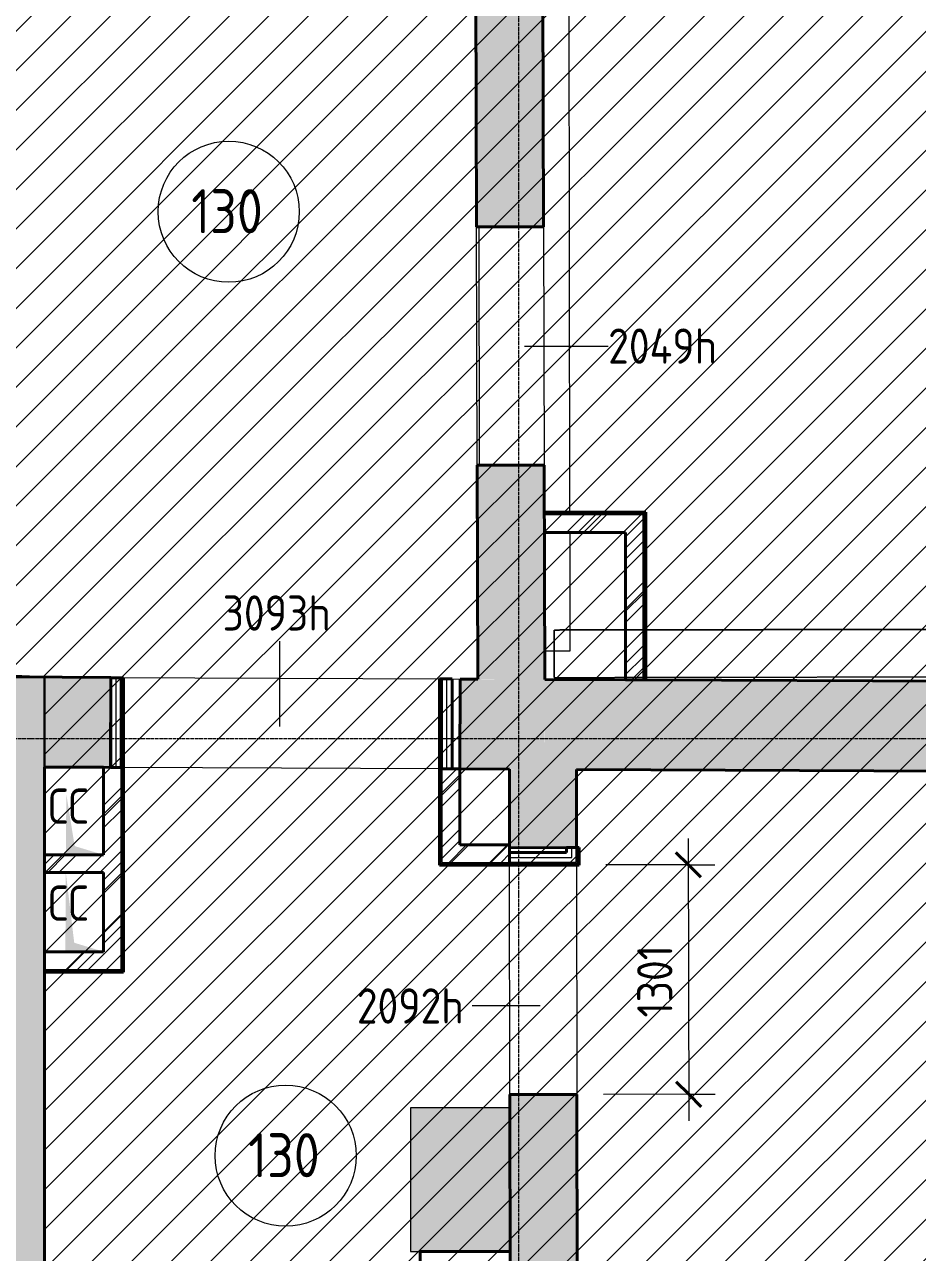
# Model space of a CAD drawing. Header units: millimetres. Extents: x -11886 to 379896, y -8130 to 47743.
# Drawn here: x 46607 to 51670, y 17641 to 24606 of the extents above; entities that cross this region are included whole.
import ezdxf

# ---------------------------------------------------------------- set-up
doc = ezdxf.new("R2010")
doc.units = ezdxf.units.MM
for name, pattern in [('ADSK_Линия сетки', [25, 20, -2.5, 0, -2.5]), ('ADSK_Сверху', [4.5, 3, -1.5]), ('ADSK_Снесено', [4.5, 3, -1.5])]:
    doc.linetypes.add(name, pattern=pattern)
for name, color, linetype, lineweight in [('Аннотация', 7, 'Continuous', 9), ('Каркас', 7, 'Continuous', 18), ('Марки помещений', 7, 'Continuous', 20), ('Оси', 7, 'Continuous', 9), ('Размеры', 7, 'Continuous', 9), ('Размеры-100', 7, 'Continuous', 9), ('Узлы', 7, 'Continuous', 18)]:
    doc.layers.add(name, color=color, linetype=linetype, lineweight=lineweight)
for name, color, linetype, lineweight, true_color in [('Линии', 7, 'Continuous', 9, 0x00a600), ('Стены внутренние', 5, 'Continuous', 18, 0x0000ff), ('Стены наружные', 1, 'ADSK_Снесено', 18, 0xff0000), ('Стены штриховка', 5, 'Continuous', 18, 0x0000ff)]:
    doc.layers.add(name, color=color, linetype=linetype, lineweight=lineweight, true_color=true_color)
doc.styles.add('GOST Common_1', font='GOST_Common.ttf', dxfattribs={"width": 0.9, "height": 200})
doc.styles.add('GOST Common_2', font='GOST_Common.ttf', dxfattribs={"width": 0.9, "height": 250})
doc.dimstyles.new('ADSK_Основной_2_мм_Округление_до_1_мм', dxfattribs={"dimscale": 304.8, "dimtxt": 201.142999, "dimasz": 0.463911, "dimexe": 0.492126, "dimexo": 0.492126, "dimgap": 0.098425, "dimtad": 1, "dimdec": 0, "dimdsep": 46, "dimtxsty": 'GOST Common_1', "dimblk1": 'OBLIQUE', "dimblk2": 'OBLIQUE', "dimsah": 1, "dimcen": 0.09, "dimdle": 0.492126, "dimazin": 2, "dimtfac": 1, "dimtdec": 4, "dimtix": 1, "dimtmove": 0, "dimatfit": 3, "dimfxl": 1, "dimtvp": 1, "dimtolj": 1, "dimtzin": 0, "dimlwd": 20, "dimlwe": 20, "dimarcsym": 2})
pattern_1 = [(45, (0, 0), (-179.6051, 179.6051), []), (45, (63.5, 0), (0, 359.2102), []), (45, (-63.5, 0), (0, 359.2102), [])]

# ---------------------------------------------------------------- blocks, each defined once
blk = doc.blocks.new('ADSK_БалкаЖБ_Прямоугольная - 269х530мм-826604-01 План 1-го этажа маркировочный')
at = {"layer": 'Каркас', "color": 253, "linetype": 'ADSK_Сверху', "true_color": 0xaaaaaa}
for p, q in [((-2990.4, 134.5), (-2990.4, -134.5)), ((-2990.4, 134.5), (2990.4, 134.5)), ((2990.4, -134.5), (2990.4, 134.5)), ((-2990.4, -134.5), (2990.4, -134.5))]:
    blk.add_line(p, q, dxfattribs=at)
at = {"layer": 'Каркас', "color": 253, "linetype": 'ADSK_Сверху', "true_color": 0xb2b2b2}
for p, q in [((-2990.4, -134.5), (-2990.4, 134.5)), ((2990.4, 134.5), (-2990.4, 134.5)), ((2990.4, 134.5), (2990.4, -134.5)), ((-2990.4, -134.5), (2990.4, -134.5))]:
    blk.add_line(p, q, dxfattribs=at)
blk = doc.blocks.new('ADSK_Марка_Помещение_ОдноЗначение - Номер-247393-01 План 1-го этажа маркировочный')
at = {"layer": 'Марки помещений'}
blk.add_circle((0, 0), 4, dxfattribs=at)
blk = doc.blocks.new('DIMBLOCK52-01 План 1-го этажа маркировочный')
at = {"layer": 'Размеры-100', "lineweight": 20, "transparency": 16777216}
for p, q in [((50370.5, 19989.8), (50372.8, 18388.5)), ((50370.7, 19839.8), (49902.2, 19839.2)), ((50370.7, 19839.8), (50520.7, 19840)), ((50372.6, 18538.5), (49889.1, 18537.8)), ((50372.6, 18538.5), (50522.6, 18538.7))]:
    blk.add_line(p, q, dxfattribs=at)
at = {"layer": 'Размеры-100', "lineweight": 40, "transparency": 16777216}
for p, q in [((50370.7, 19839.8), (50299.9, 19910.4)), ((50370.7, 19839.8), (50441.5, 19769.2)), ((50372.6, 18538.5), (50301.8, 18609.1)), ((50372.6, 18538.5), (50443.4, 18467.9))]:
    blk.add_line(p, q, dxfattribs=at)
at = {"layer": 'Размеры-100', "color": 0, "lineweight": 20, "transparency": 16777216, "insert": (50080.3, 18974.3), "char_height": 200, "width": 515.472, "attachment_point": 1, "rotation": 90, "line_spacing_factor": 1.022761, "style": 'GOST Common_1'}
blk.add_mtext('1301', dxfattribs=at)
blk = doc.blocks.new('_Oblique')
at = {"color": 0, "linetype": 'ByBlock', "lineweight": -2}
blk.add_line((-0.5, -0.5), (0.5, 0.5), dxfattribs=at)

msp = doc.modelspace()

# ---------------------------------------------------------------- hatches: boundary and pattern name
at = {"lineweight": 13, "true_color": 0x636466, "transparency": 33554559}
h = msp.add_hatch(dxfattribs=at)
h.set_pattern_fill('ANSI31', color=251, scale=50)
h.set_pattern_definition([(45, (0, 84876.59), (-112.2532, 112.2532), [])])
h.paths.add_polyline_path([(49933.4, 8532.3), (56213.95, 8532.3), (56032.62, 43759.21), (46033.21, 43759.21), (46033.21, 20934.06), (46719.85, 20904.57), (46719.85, 10918.4), (782.6, 10918.4), (771.13, 8529.25), (290.5, 8529.25), (290.5, 306.79), (8273, 272.02), (8273, 2186.48), (18972.64, 2186.48), (18972.64, -2732.57), (31336.4, -2732.57), (31336.4, 2185.74), (42036.93, 2106.79), (42036.93, 150.23), (49933.4, 150.23)])
at = {"layer": 'Стены внутренние', "true_color": 0xc0c0c0}
h = msp.add_hatch(color=9, dxfattribs=at)
h.paths.add_polyline_path([(49556.23, 20891.93), (49552.77, 22107.51), (49172.77, 22106.43), (49176.22, 20893.68), (49514.37, 20892.12)])
h.paths.add_polyline_path([(49168.93, 23458.87), (49548.93, 23459.95), (49541.69, 26011.91), (49161.69, 26010.83), (49168.93, 23459.95)])
at = {"layer": 'Стены внутренние', "lineweight": 9}
h = msp.add_hatch(dxfattribs=at)
h.set_pattern_fill('FP_3', color=256, style=0, pattern_type=2)
h.set_pattern_definition(pattern_1)
h.paths.add_polyline_path([(50014.84, 21724.84), (50114.84, 21724.84), (50114.84, 21824.84), (49553.58, 21824.84), (49553.86, 21724.84), (49736.53, 21724.84)])
h = msp.add_hatch(dxfattribs=at)
h.set_pattern_fill('FP_3', color=256, style=0, pattern_type=2)
h.set_pattern_definition(pattern_1)
h.paths.add_polyline_path([(50114.84, 20889.35), (50114.84, 21724.84), (50014.84, 21724.84), (50014.84, 20889.81), (50095.31, 20889.44)])
at = {"layer": 'Стены внутренние', "true_color": 0xc0c0c0}
msp.add_hatch(color=9, dxfattribs=at).paths.add_polyline_path([(46339.85, 12936.77), (46719.85, 12940.41), (46719.85, 20395.02), (46543.21, 20395.84), (46543.21, 20424.06), (46339.85, 20424.06), (46339.85, 13592.3)])
at = {"layer": 'Стены внутренние', "lineweight": 9}
h = msp.add_hatch(dxfattribs=at)
h.set_pattern_fill('FP_3', color=256, style=0, pattern_type=2)
h.set_pattern_definition(pattern_1)
h.paths.add_polyline_path([(47153.49, 19246.92), (47153.49, 20393.02), (47053.49, 20393.02), (47053.49, 19246.92), (47091.15, 19246.92)])
h = msp.add_hatch(dxfattribs=at)
h.set_pattern_fill('FP_3', color=256, style=0, pattern_type=2)
h.set_pattern_definition(pattern_1)
h.paths.add_polyline_path([(49072.63, 19953.94), (49074.41, 19953.94), (49074.41, 20384.15), (48974.41, 20384.15), (48974.41, 19953.94), (48980.57, 19953.94)])
at = {"layer": 'Стены внутренние', "true_color": 0xc0c0c0}
h = msp.add_hatch(color=9, dxfattribs=at)
h.paths.add_polyline_path([(49361.8, 16651.52), (49741.8, 16652.06), (49739.13, 18537.57), (49359.13, 18537.03), (49361.67, 16742.05)])
h.paths.add_polyline_path([(49357.16, 19937.23), (49737.16, 19937.76), (49736.53, 20381.09), (49356.53, 20381.93), (49356.57, 20353.44)])
at = {"layer": 'Стены внутренние', "lineweight": 9}
h = msp.add_hatch(dxfattribs=at)
h.set_pattern_fill('FP_3', color=256, style=0, pattern_type=2)
h.set_pattern_definition(pattern_1)
h.paths.add_polyline_path([(48974.41, 19853.94), (49357.27, 19853.94), (49356.53, 19953.94), (48974.41, 19953.94)])
h = msp.add_hatch(dxfattribs=at)
h.set_pattern_fill('FP_3', color=256, style=0, pattern_type=2)
h.set_pattern_definition(pattern_1)
h.paths.add_polyline_path([(46751.1, 19796.92), (47053.49, 19796.92), (47053.49, 19896.92), (46719.85, 19896.92), (46719.85, 19796.92)])
h = msp.add_hatch(dxfattribs=at)
h.set_pattern_fill('FP_3', color=256, style=0, pattern_type=2)
h.set_pattern_definition(pattern_1)
h.paths.add_polyline_path([(47046.4, 19246.92), (47053.49, 19246.92), (47053.43, 19346.92), (46719.85, 19346.92), (46719.85, 19246.92), (46834.26, 19246.92)])
at = {"layer": 'Стены наружные', "linetype": 'Continuous', "true_color": 0xc0c0c0}
h = msp.add_hatch(color=9, dxfattribs=at)
h.paths.add_polyline_path([(49555.77, 20381.93), (49558.13, 20891.92), (49076.96, 20893.68), (49074.61, 20384.15), (49510.03, 20382.14)])
h.paths.add_polyline_path([(47093.04, 20393.3), (47095.39, 20903.29), (46543.21, 20905.84), (46543.21, 20395.84), (47053.49, 20393.48)])
h = msp.add_hatch(color=9, dxfattribs=at)
h.paths.add_polyline_path([(55703.95, 20353.54), (55703.95, 20863.54), (53115.34, 20875.5), (53115.34, 20365.49), (55638.44, 20353.84)])
h.paths.add_polyline_path([(51885.34, 20371.17), (51885.34, 20881.18), (49558.13, 20891.92), (49556.23, 20381.93), (50095.31, 20379.44), (51845.53, 20371.35)])
at = {"layer": 'Узлы', "true_color": 0x808080}
for points in [[(47035.31, 19896.92), (47053.49, 19896.92), (46890.7, 19946.39), (46843.18, 20241.96), (46841.22, 19896.92), (46902.5, 19896.92)], [(46840.59, 19347.9), (47053.49, 19347.9), (46888.21, 19398.14), (46840.59, 19796.92), (46837.98, 19347.9)]]:
    msp.add_hatch(color=8, dxfattribs=at).paths.add_polyline_path(points)
at = {"layer": 'Узлы'}
msp.add_hatch(color=256, dxfattribs=at).paths.add_polyline_path([(49360.39, 17645.96), (49359.13, 18460.96), (48795.39, 18460.96), (48795.39, 17645.96), (49359.13, 17645.96)])

# ---------------------------------------------------------------- linework, layer by layer
at = {"color": 251, "lineweight": 30, "true_color": 0x636466}
msp.add_lwpolyline([(771.13, 10918.4), (46719.85, 10918.4), (46719.85, 20904.57), (46033.21, 20934.06)], dxfattribs=at)
at = {"layer": 'Аннотация'}
for p, q in [((49441.78, 22782.45), (49916, 22782.45)), ((48054.21, 20624.88), (48054.21, 21108.9)), ((49151.41, 19039.46), (49145.65, 19039.46)), ((49530.07, 19039.46), (49151.41, 19039.46))]:
    msp.add_line(p, q, dxfattribs=at)
at = {"layer": 'Линии', "color": 8, "lineweight": 18, "true_color": 0x808080}
for p, q in [((49685.63, 28706.71), (49697.56, 21839.84)), ((49187.09, 22106.47), (49184.74, 23458.92)), ((49697.76, 21724.84), (49698.93, 21051.47)), ((49698.93, 21051.47), (49555.77, 21051.22))]:
    msp.add_line(p, q, dxfattribs=at)
at = {"layer": 'Линии', "lineweight": 18}
for p, q in [((49360.39, 18460.96), (48795.39, 18460.96)), ((48795.39, 18460.96), (48795.39, 17645.96)), ((49360.39, 18060.96), (49360.39, 18460.96)), ((49360.39, 17645.96), (49360.39, 18060.96)), ((48795.39, 17645.96), (49360.39, 17645.96))]:
    msp.add_line(p, q, dxfattribs=at)
at = {"layer": 'Оси', "linetype": 'ADSK_Линия сетки'}
for p, q in [((49409.91, -7330.38), (49409.91, 44534.79)), ((-11086.22, 20556.79), (57141.72, 20556.79))]:
    msp.add_line(p, q, dxfattribs=at)
at = {"layer": 'Стены внутренние', "color": 18, "lineweight": 40, "true_color": 0x000000}
for p, q in [((49160.47, 26440.2), (49168.93, 23458.87)), ((49548.93, 23459.95), (49540.47, 26441.27)), ((49168.93, 23458.87), (49548.93, 23459.95)), ((49552.77, 22107.51), (49172.77, 22106.43)), ((49172.77, 22106.43), (49176.22, 20893.68)), ((49556.23, 20891.93), (49552.77, 22107.51)), ((50129.84, 21839.84), (49553.53, 21839.84)), ((50129.84, 20889.28), (50129.84, 21839.84)), ((49553.86, 21724.84), (50014.84, 21724.84)), ((50014.84, 21724.84), (50014.84, 20889.81)), ((47096.49, 20901.65), (47096.49, 20393.02)), ((47168.49, 20901.65), (47096.49, 20901.65)), ((47168.49, 20393.02), (47168.49, 20901.65)), ((48959.41, 20894.52), (48959.41, 19838.94)), ((49031.41, 20894.52), (48959.41, 20894.52)), ((49031.41, 20384.51), (49031.41, 20894.52)), ((50014.84, 20889.81), (50129.84, 20889.28)), ((46719.85, 12940.41), (46719.85, 20395.02)), ((47053.49, 20393.48), (47053.49, 19896.92)), ((47168.49, 20392.95), (47053.49, 20393.48)), ((47096.49, 20393.02), (47168.49, 20393.02)), ((47168.49, 19231.92), (47168.49, 20392.95)), ((49074.41, 20384.15), (48959.41, 20384.68)), ((48959.41, 20384.51), (49031.41, 20384.51)), ((49074.41, 19953.94), (49074.41, 20384.15)), ((49356.53, 20382.85), (49357.3, 19838.94)), ((49737.16, 19937.76), (49736.53, 20381.09)), ((49357.13, 19953.94), (49074.41, 19953.94)), ((49357.16, 19937.23), (49737.16, 19937.76)), ((49680.16, 19937.76), (49680.16, 19910.94)), ((49752.16, 19937.76), (49680.16, 19937.76)), ((49752.16, 19838.94), (49752.16, 19937.76)), ((47053.49, 19896.92), (46719.85, 19896.92)), ((49680.16, 19910.94), (49357.24, 19910.94)), ((49357.24, 19910.94), (49357.24, 19838.94)), ((46719.85, 19796.92), (47053.49, 19796.92)), ((47053.49, 19796.92), (47053.49, 19346.92)), ((48959.41, 19838.94), (49752.16, 19838.94)), ((47053.49, 19346.92), (46719.85, 19346.92)), ((46719.85, 19231.92), (47168.49, 19231.92)), ((49739.13, 18537.57), (49359.13, 18537.03)), ((49359.13, 18537.03), (49366.53, 13301.96)), ((49746.62, 13236.22), (49739.13, 18537.57)), ((48850.41, 17645.96), (48850.41, 17049.96)), ((49360.39, 17645.96), (48850.41, 17645.96))]:
    msp.add_line(p, q, dxfattribs=at)
at = {"layer": 'Стены внутренние', "color": 18, "true_color": 0x000000}
for p, q in [((49172.77, 22106.43), (49168.93, 23458.87)), ((49548.93, 23459.95), (49552.77, 22107.51)), ((49359.13, 18537.03), (49357.3, 19838.94)), ((49737.3, 19838.94), (49739.13, 18537.57))]:
    msp.add_line(p, q, dxfattribs=at)
at = {"layer": 'Стены наружные', "color": 18, "linetype": 'Continuous', "lineweight": 40, "true_color": 0x000000}
for p, q in [((47095.39, 20903.29), (46543.21, 20905.84)), ((47093.04, 20393.3), (47095.39, 20903.29)), ((49076.97, 20894.14), (49074.61, 20384.15)), ((49176.22, 20893.68), (49076.97, 20894.14)), ((50014.84, 20889.81), (49556.23, 20891.93)), ((51885.34, 20881.18), (50129.84, 20889.28)), ((46719.85, 20395.02), (47053.49, 20393.48)), ((49074.61, 20384.15), (49356.53, 20382.85)), ((49736.53, 20381.09), (51885.34, 20371.17))]:
    msp.add_line(p, q, dxfattribs=at)
at = {"layer": 'Стены наружные', "color": 18, "linetype": 'Continuous', "true_color": 0x000000}
for p, q in [((47095.39, 20903.29), (49001.41, 20894.49)), ((49031.41, 20894.35), (49076.97, 20894.14)), ((48959.41, 20384.68), (47168.49, 20392.95))]:
    msp.add_line(p, q, dxfattribs=at)
at = {"layer": 'Стены штриховка'}
for p, q in [((50120.84, 21830.84), (49553.56, 21830.84)), ((50114.84, 21824.84), (49553.58, 21824.84)), ((50114.84, 20889.35), (50114.84, 21824.84)), ((50120.84, 20889.32), (50120.84, 21830.84)), ((47126.49, 20393.02), (47126.49, 20901.65)), ((47151.49, 20393.02), (47151.49, 20901.65)), ((47153.49, 19246.92), (47153.49, 20901.65)), ((47159.49, 20393.02), (47159.49, 20901.65)), ((48968.41, 19847.94), (48968.41, 20894.52)), ((48974.41, 19853.94), (48974.41, 20894.52)), ((48976.41, 20384.51), (48976.41, 20894.52)), ((49001.41, 20384.51), (49001.41, 20894.52)), ((47159.49, 19240.92), (47159.49, 20392.99)), ((49710.16, 19880.94), (49710.16, 19937.76)), ((49735.16, 19855.94), (49735.16, 19937.76)), ((49737.16, 19853.94), (49737.16, 19937.76)), ((49743.16, 19847.94), (49743.16, 19937.76)), ((48974.41, 19853.94), (49737.16, 19853.94)), ((49357.24, 19880.94), (49710.16, 19880.94)), ((49357.24, 19855.94), (49735.16, 19855.94)), ((48968.41, 19847.94), (49743.16, 19847.94)), ((46719.85, 19246.92), (47153.49, 19246.92)), ((46719.85, 19240.92), (47159.49, 19240.92))]:
    msp.add_line(p, q, dxfattribs=at)

# ---------------------------------------------------------------- block references
at = {"layer": 'Каркас', "color": 253, "linetype": 'ADSK_Сверху', "true_color": 0xaaaaaa, "rotation": 0.09428808742570761}
msp.add_blockref('ADSK_БалкаЖБ_Прямоугольная - 269х530мм-826604-01 План 1-го этажа маркировочный', (52600.03, 21042.5), dxfattribs=at)
at = {"layer": 'Марки помещений', "xscale": 99.99999999999993, "yscale": 99.99999999999993, "zscale": 99.99999999999993}
for p in [(47764.47, 23544.68), (48087.22, 18190.37)]:
    msp.add_blockref('ADSK_Марка_Помещение_ОдноЗначение - Номер-247393-01 План 1-го этажа маркировочный', p, dxfattribs=at)

# ---------------------------------------------------------------- texts
at = {"layer": 'Аннотация', "char_height": 200, "attachment_point": 1, "style": 'GOST Common_1'}
for s, insert, width in [('2049h', (49916, 22882.45), 815.3162), ('3093h', (47729.76, 21368.48), 779.2402), ('СС', (46740.73, 20272.9), 317.4683), ('СС', (46740.73, 19722.9), 317.4683), ('2092h', (48490.81, 19139.46), 793.6706)]:
    msp.add_mtext(s, dxfattribs=dict(at, insert=insert, width=width))
at = {"layer": 'Марки помещений', "lineweight": 9, "char_height": 250, "width": 526.7087, "attachment_point": 1, "style": 'GOST Common_2'}
for insert in [(47552.06, 23672.4), (47874.81, 18318.09)]:
    msp.add_mtext('130', dxfattribs=dict(at, insert=insert))

# ---------------------------------------------------------------- dimensions: what is measured, and where the dimension line sits
at = {"layer": 'Размеры', "lineweight": 20}
dim = msp.add_linear_dim(base=(50372.57, 18538.46), p1=(49752.16, 19838.94), p2=(49739.13, 18537.57), angle=270.080899, dimstyle='ADSK_Основной_2_мм_Округление_до_1_мм', override={"dimpost": '<>', "dimfxl": 1301.435103}, dxfattribs=at)
dim.commit()
dim.dimension.update_dxf_attribs({"geometry": 'DIMBLOCK52-01 План 1-го этажа маркировочный', "text_midpoint": (50501.65, 19189.32)})

doc.saveas('drawing.dxf')
